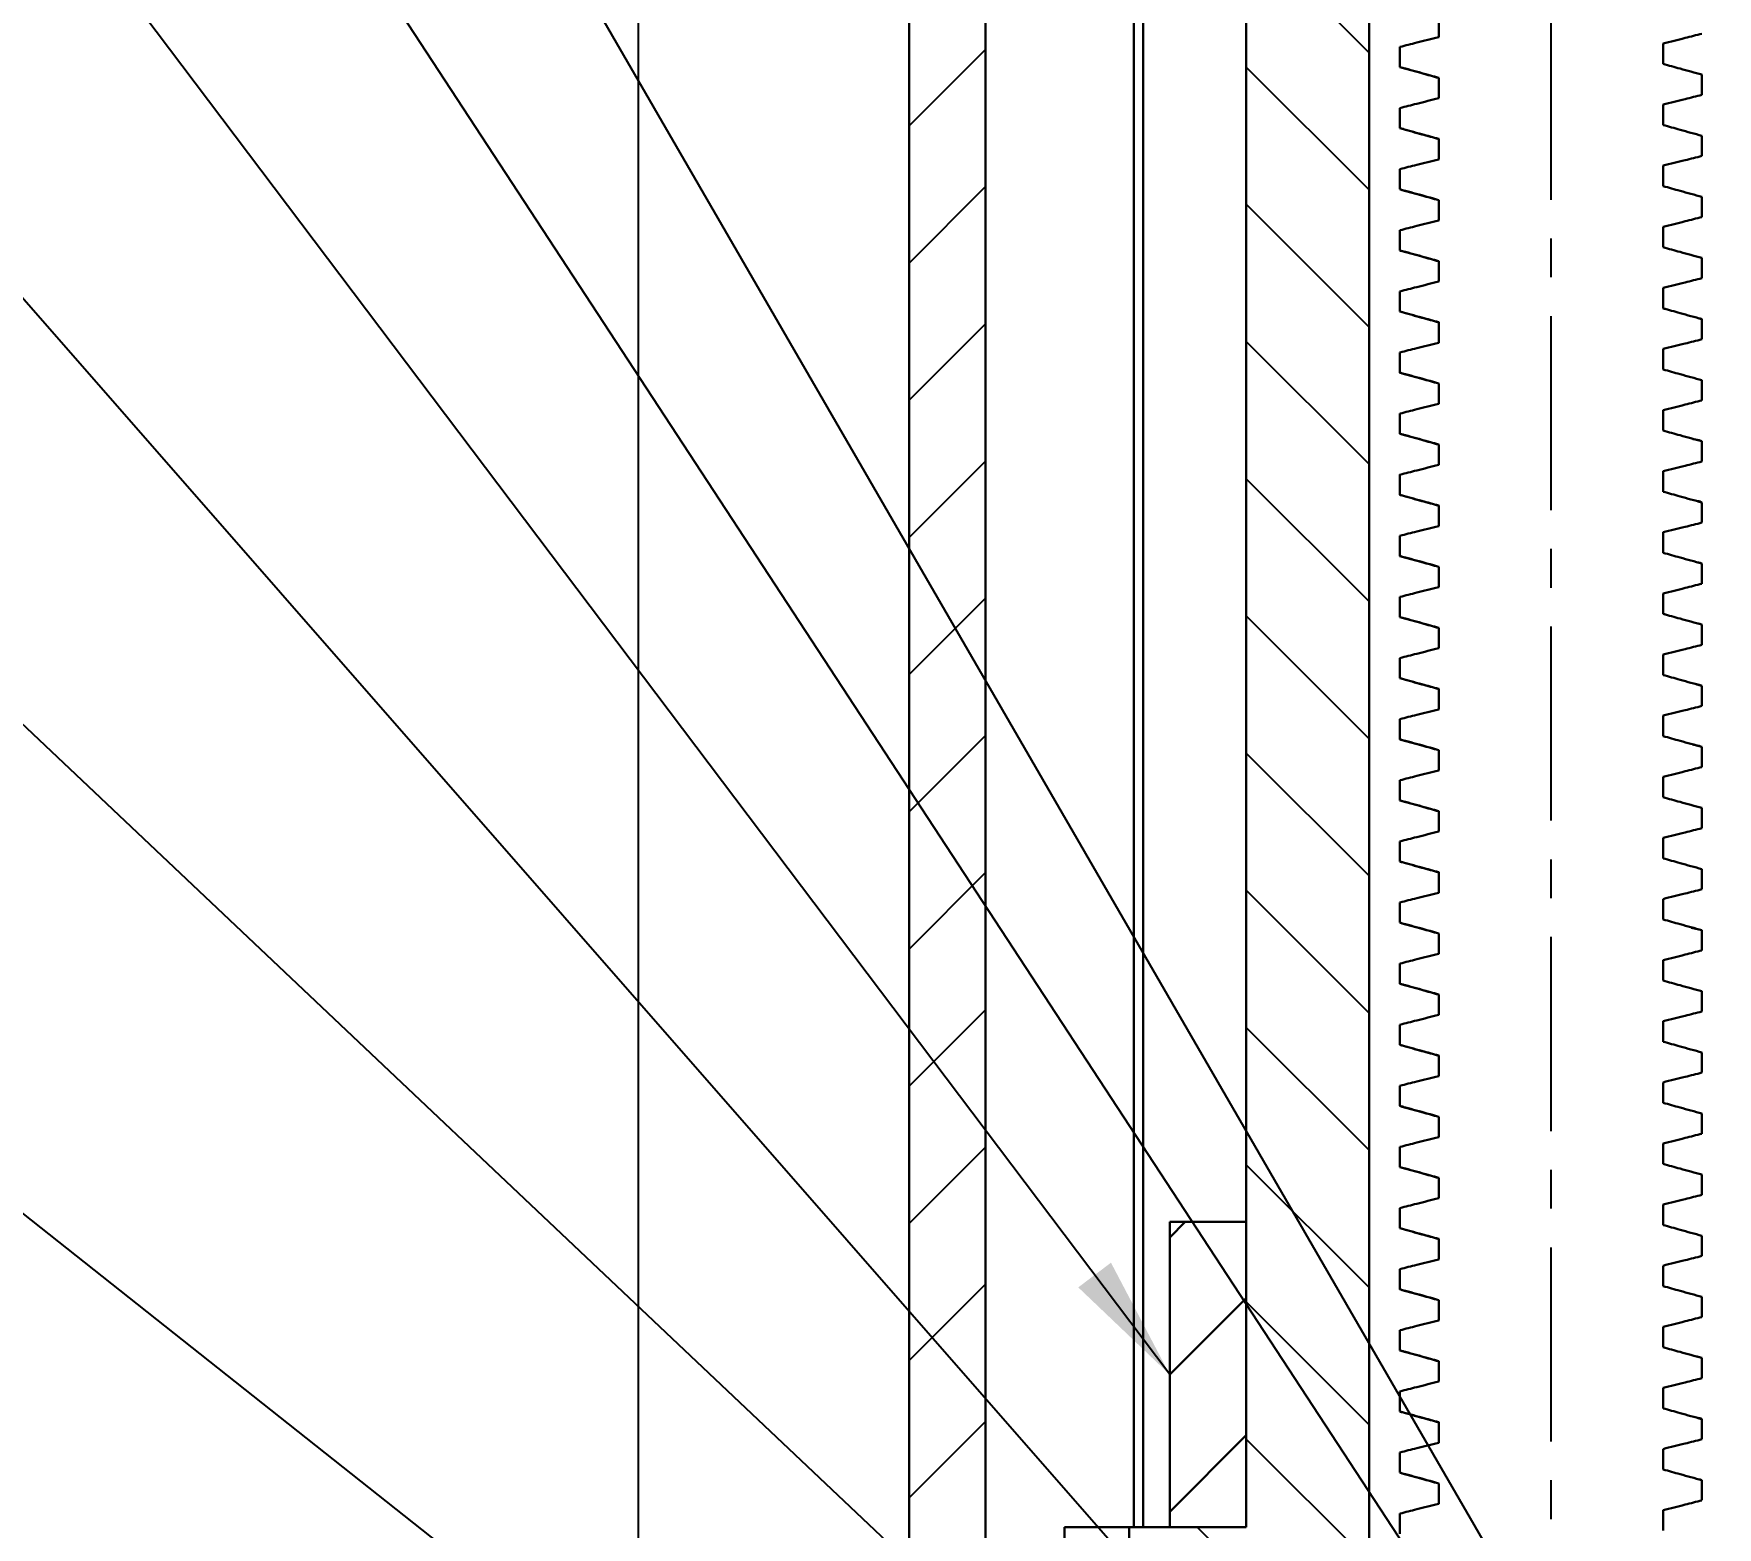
# Model space of a CAD drawing. Header units: millimetres. Extents: x 0 to 2406, y -938 to 757.
# Drawn here: x 2070.6 to 2125.7, y -689 to -640.1 of the extents above; entities that cross this region are included whole.
import ezdxf

# ---------------------------------------------------------------- set-up
doc = ezdxf.new("R2010")
doc.units = ezdxf.units.MM
doc.header["$PDSIZE"] = -1
doc.linetypes.add('CENTER', pattern=[10.16, 6.35, -1.27, 1.27, -1.27])
doc.layers.add('10', color=7, linetype='Continuous')
doc.styles.add('SLDTEXTSTYLE2', font='TXT', dxfattribs={"width": 0.7})
doc.dimstyles.new('SLDDIMSTYLE1', dxfattribs={"dimtxt": 3.5, "dimasz": 4.08, "dimexe": 0, "dimexo": 0.0625, "dimgap": 0.875, "dimtad": 2, "dimrnd": 1e-09, "dimzin": 4, "dimdsep": 46, "dimtxsty": 'SLDTEXTSTYLE2', "dimsah": 1, "dimcen": 0.09, "dimadec": 0, "dimazin": 1, "dimtfac": 1, "dimtofl": 0, "dimtmove": 0, "dimatfit": 3, "dimfxl": 1, "dimfrac": 2, "dimtolj": 1, "dimtzin": 12, "dimarcsym": 0})
doc.dimstyles.new('SLDDIMSTYLE4', dxfattribs={"dimtxt": 0.18, "dimasz": 4.08, "dimexe": 0, "dimexo": 0.0625, "dimgap": 0, "dimtad": 0, "dimtih": 1, "dimtoh": 1, "dimdec": 0, "dimrnd": 1e-09, "dimzin": 0, "dimdsep": 46, "dimtxsty": 'Standard', "dimsah": 1, "dimcen": 0.09, "dimadec": 0, "dimazin": 0, "dimtfac": 4.08, "dimtdec": 0, "dimtofl": 0, "dimtmove": 0, "dimatfit": 3, "dimfxl": 1, "dimfrac": 2, "dimtolj": 1, "dimtzin": 0, "dimarcsym": 0})
pattern_1 = [(45, (1688.1174, -964.403), (-2.245064, 2.245064), [])]

# ---------------------------------------------------------------- blocks, each defined once
blk = doc.blocks.new('*D78')
at = {"layer": '10', "color": 0, "lineweight": -2, "transparency": 16777216}
for p, q in [((2123.066, -512.064), (2090.361, -512.064)), ((2090.361, -711.884), (2090.361, -516.144)), ((2125.105, -715.964), (2090.361, -715.964))]:
    blk.add_line(p, q, dxfattribs=at)
at = {"layer": '10', "color": 0, "transparency": 16777216}
for points in [[(2089.681, -516.144), (2091.041, -516.144), (2090.361, -512.064)], [(2089.681, -711.884), (2091.041, -711.884), (2090.361, -715.964)]]:
    blk.add_solid(points, dxfattribs=at)
at = {"layer": 'Defpoints', "color": 0, "transparency": 16777216}
for p in [(2090.361, -512.064), (2123.128, -512.064), (2125.168, -715.964)]:
    blk.add_point(p, dxfattribs=at)
at = {"layer": '10', "color": 0, "lineweight": 25, "transparency": 16777216, "insert": (2083.486, -599.575), "char_height": 3.5, "attachment_point": 2, "rotation": 90, "style": 'SLDTEXTSTYLE2'}
blk.add_mtext('\\A1;{\\Fgbenor|c134;\\H1.71429x;204}', dxfattribs=at)

msp = doc.modelspace()

# ---------------------------------------------------------------- hatches: boundary and pattern name
at = {"layer": '10', "linetype": 'Continuous', "lineweight": 25}
h = msp.add_hatch(dxfattribs=at)
h.set_pattern_fill('ANSI31', color=256, angle=90, style=0)
h.set_pattern_definition([(135, (1688.1174, -964.403), (-2.245064, -2.245064), [])])
edge = h.paths.add_edge_path(flags=0)
edge.add_line((2106.4256849, -706.9644928), (2112.2617888, -706.9644928))
edge.add_line((2112.2617888, -706.9644928), (2112.2617888, -691.4644928))
edge.add_line((2112.2617888, -691.4644928), (2114.2739086, -691.4644928))
edge.add_line((2114.2739086, -691.4644928), (2114.2739086, -492.1147079))
edge.add_spline(control_points=[(2114.2739086, -492.1147079), (2114.1899202, -492.0646482), (2114.1059393, -492.014576), (2114.0219649, -491.9644928)], knot_values=[0.013742572, 0.013742572, 0.013742572, 0.013742572, 0.0140322545, 0.0140322545, 0.0140322545, 0.0140322545], weights=[1, 1, 1, 1], degree=3, periodic=0)
edge.add_line((2114.0219649, -491.9644928), (2114.0219649, -458.4644928))
edge.add_spline(control_points=[(2114.0219649, -458.4644928), (2113.5186015, -457.9648567), (2113.0156696, -457.4647857), (2112.5129589, -456.9644928)], knot_values=[0.0187995827, 0.0187995827, 0.0187995827, 0.0187995827, 0.0209215817, 0.0209215817, 0.0209215817, 0.0209215817], weights=[1, 1, 1, 1], degree=3, periodic=0)
edge.add_line((2112.5129589, -456.9644928), (2111.0570622, -456.9644928))
edge.add_spline(control_points=[(2111.0570622, -456.9644928), (2110.7895198, -457.2311228), (2110.5220168, -457.4977924), (2110.2545445, -457.7644928)], knot_values=[0.0262010486, 0.0262010486, 0.0262010486, 0.0262010486, 0.0273347172, 0.0273347172, 0.0273347172, 0.0273347172], weights=[1, 1, 1, 1], degree=3, periodic=0)
edge.add_line((2110.2545445, -457.7644928), (2110.2545445, -688.9644928))
edge.add_line((2110.2545445, -688.9644928), (2106.4256849, -688.9644928))
edge.add_line((2106.4256849, -688.9644928), (2106.4256849, -706.9644928))
h = msp.add_hatch(dxfattribs=at)
h.set_pattern_fill('ANSI31', color=256, style=0)
h.set_pattern_definition(pattern_1)
h.paths.add_polyline_path([(2099.2256849, -715.9644928), (2101.7256849, -715.9644928), (2101.7256849, -495.9644928), (2100.0256849, -495.9644928), (2100.0256849, -497.9644928), (2099.2256849, -497.9644928)], flags=0)
at = {"layer": '10', "linetype": 'Continuous', "lineweight": 30}
h = msp.add_hatch(dxfattribs=at)
h.set_pattern_fill('ANSI31', color=256, style=0)
h.set_pattern_definition(pattern_1)
h.paths.add_polyline_path([(2110.2545445, -688.9644928), (2110.2545445, -678.9644928), (2107.7497239, -678.9644928), (2107.7497239, -688.9644928)], flags=0)

# ---------------------------------------------------------------- linework, layer by layer
at = {"color": 7, "linetype": 'Continuous', "lineweight": 30}
for p, q in [((2110.2545445, -688.9644928), (2110.2545445, -457.7644928)), ((2114.2739086, -691.4644928), (2114.2739086, -492.1147079)), ((2101.7256849, -715.9644928), (2101.7256849, -495.9644928)), ((2099.2256849, -715.9644928), (2099.2256849, -497.9644928)), ((2106.5756849, -688.9644928), (2106.5756849, -507.9644928)), ((2106.8756849, -688.9644928), (2106.8756849, -507.9644928)), ((2116.5533367, -639.5254174), (2116.5533367, -640.1954174)), ((2115.2836568, -641.1759533), (2115.2836568, -640.5146892)), ((2123.8980331, -641.0712249), (2123.8980331, -640.4012249)), ((2115.3777009, -641.2007359), (2115.2836511, -641.1759509)), ((2116.5533367, -641.5254174), (2116.5533367, -642.1954174)), ((2125.1677129, -641.4226843), (2125.1677129, -642.0830605)), ((2123.8980331, -643.0712249), (2123.8980331, -642.4012249)), ((2115.2836568, -643.1747801), (2115.2836568, -642.5146718)), ((2115.3937153, -643.1997708), (2115.2836565, -643.17478)), ((2116.5533367, -643.5254174), (2116.5533367, -644.1954174)), ((2125.1677129, -643.4228025), (2125.1677129, -644.0795662)), ((2115.2836568, -645.1743862), (2115.2836568, -644.5146516)), ((2123.8980331, -645.0712249), (2123.8980331, -644.4012249)), ((2115.3626744, -645.1987334), (2115.2836585, -645.1743869)), ((2116.5533367, -645.5254174), (2116.5533367, -646.1954174)), ((2125.1677129, -645.422797), (2125.1677129, -646.0831179)), ((2115.2836568, -647.1743955), (2115.2836568, -646.5163224)), ((2123.8980331, -647.0712249), (2123.8980331, -646.4012249)), ((2125.1677129, -647.4228785), (2125.1677129, -648.0830059)), ((2116.5533367, -647.5254174), (2116.5533367, -648.1954174)), ((2115.2836568, -649.1747025), (2115.2836568, -648.5142992)), ((2123.8980331, -649.0712249), (2123.8980331, -648.4012249)), ((2123.9837682, -649.0950808), (2123.8980331, -649.0704455)), ((2115.3711562, -649.1987941), (2115.2836572, -649.1747027)), ((2116.5533367, -649.5254174), (2116.5533367, -650.1954174)), ((2125.1677129, -649.4195936), (2125.1677129, -650.0827428)), ((2115.2836568, -651.1782038), (2115.2836568, -650.5163125)), ((2123.8980331, -651.0712249), (2123.8980331, -650.4012249)), ((2115.3808316, -651.2030663), (2115.28364, -651.1781968)), ((2116.5533367, -651.5254174), (2116.5533367, -652.1954174)), ((2125.1677296, -651.4191334), (2125.0812208, -651.3988354)), ((2125.1677129, -651.4191264), (2125.1677129, -652.0828065)), ((2123.8980331, -653.0712249), (2123.8980331, -652.4012249)), ((2115.2836568, -653.1747693), (2115.2836568, -652.5154935)), ((2115.3872986, -653.1998007), (2115.2836566, -653.1747692)), ((2116.5533367, -653.5254174), (2116.5533367, -654.1954174)), ((2125.1677129, -653.4225558), (2125.1677129, -654.0829289)), ((2115.2836568, -655.1753973), (2115.2836568, -654.5137786)), ((2123.8980331, -655.0712249), (2123.8980331, -654.4012249)), ((2116.5533367, -655.5254174), (2116.5533367, -656.1954174)), ((2125.1677129, -655.4205), (2125.1677129, -656.0827403)), ((2115.2836568, -657.1776221), (2115.2836568, -656.5147146)), ((2123.8980331, -657.0712249), (2123.8980331, -656.4012249)), ((2115.3576304, -657.202187), (2115.2836428, -657.1776163)), ((2116.5533367, -657.5254174), (2116.5533367, -658.1954174)), ((2125.1677129, -657.4222255), (2125.1677129, -658.0827109)), ((2123.8980331, -659.0712249), (2123.8980331, -658.4012249)), ((2115.2836568, -659.1747345), (2115.2836568, -658.5162392)), ((2115.3751441, -659.1989782), (2115.2836569, -659.1747346)), ((2116.5533367, -659.5254174), (2116.5533367, -660.1954174)), ((2123.9837681, -659.0950808), (2123.8980331, -659.0704455)), ((2125.1677129, -659.4222014), (2125.1677129, -660.082657)), ((2115.2836568, -661.1749893), (2115.2836568, -660.5176677)), ((2123.8980331, -661.0712249), (2123.8980331, -660.4012249)), ((2115.3320936, -661.1880409), (2115.2836557, -661.1749889)), ((2116.5533367, -661.5254174), (2116.5533367, -662.1954174)), ((2125.1677129, -661.4226059), (2125.1677129, -662.082922)), ((2115.2836568, -663.17671), (2115.2836568, -662.5156323)), ((2123.8980331, -663.0712249), (2123.8980331, -662.4012249)), ((2125.1677129, -663.4225442), (2125.1677129, -664.0829119)), ((2116.5533367, -663.5254174), (2116.5533367, -664.1954174)), ((2115.2836568, -665.174138), (2115.2836568, -664.5147652)), ((2123.8980331, -665.0712249), (2123.8980331, -664.4012249)), ((2116.5533367, -665.5254174), (2116.5533367, -666.1954174)), ((2125.1677129, -665.4228069), (2125.1677129, -666.0815422)), ((2115.2836568, -667.1743068), (2115.2836568, -666.5167456)), ((2123.8980331, -667.0712249), (2123.8980331, -666.4012249)), ((2116.5533367, -667.5254174), (2116.5533367, -668.1954174)), ((2125.1677129, -667.4226306), (2125.1677129, -668.0799999)), ((2123.8980331, -669.0712249), (2123.8980331, -668.4012249)), ((2115.2836568, -669.1747809), (2115.2836568, -668.5144356)), ((2115.3616679, -669.1990572), (2115.2836565, -669.1747807)), ((2125.167713, -669.4226102), (2124.8310168, -669.3500274)), ((2125.1677129, -669.4226101), (2125.1677129, -670.0827007)), ((2116.5533367, -669.5254174), (2116.5533367, -670.1954174)), ((2115.2836568, -671.1754215), (2115.2836568, -670.51457)), ((2123.8980331, -671.0712249), (2123.8980331, -670.4012249)), ((2115.3854761, -671.2001524), (2115.2836537, -671.1754203)), ((2116.5533367, -671.5254174), (2116.5533367, -672.1954174)), ((2125.1677129, -671.422831), (2125.1677129, -672.0829509)), ((2115.2836568, -673.1745895), (2115.2836568, -672.5150159)), ((2123.8980331, -673.0712249), (2123.8980331, -672.4012249)), ((2116.5533367, -673.5254174), (2116.5533367, -674.1954174)), ((2125.1677129, -673.4225508), (2125.1677129, -674.0832204)), ((2123.8980331, -675.0712249), (2123.8980331, -674.4012249)), ((2115.2836568, -675.1748757), (2115.2836568, -674.5146568)), ((2116.5533367, -675.5254174), (2116.5533367, -676.1954174)), ((2125.1677129, -675.422622), (2125.1677129, -676.0827069)), ((2115.2836568, -677.1746129), (2115.2836568, -676.5149086)), ((2123.8980331, -677.0712249), (2123.8980331, -676.4012249)), ((2115.3650221, -677.1987277), (2115.2836581, -677.1746134)), ((2116.5533367, -677.5254174), (2116.5533367, -678.1954174)), ((2125.1677129, -677.4228926), (2125.1677129, -678.08287)), ((2115.2836568, -679.1748757), (2115.2836568, -678.5146567)), ((2123.8980331, -679.0712249), (2123.8980331, -678.4012249)), ((2107.7497239, -678.9644928), (2107.7497239, -688.9644928)), ((2107.7497239, -678.9644928), (2110.2545445, -678.9644928)), ((2110.2545445, -678.9644928), (2110.2545445, -688.9644928)), ((2115.3673134, -679.1991994), (2115.2836556, -679.1748752)), ((2125.1677129, -679.4227543), (2125.1677129, -680.0827186)), ((2116.5533367, -679.5254174), (2116.5533367, -680.1954174)), ((2115.2836568, -681.1761132), (2115.2836568, -680.5153987)), ((2123.8980331, -681.0712249), (2123.8980331, -680.4012249)), ((2116.5533367, -681.5254174), (2116.5533367, -682.1954174)), ((2125.1677129, -681.4227542), (2125.1677129, -682.082718)), ((2115.2836568, -683.1742906), (2115.2836568, -682.5142568)), ((2123.8980331, -683.0712249), (2123.8980331, -682.4012249)), ((2115.3940923, -683.1996909), (2115.283659, -683.1742915)), ((2116.5533367, -683.5254174), (2116.5533367, -684.1954174)), ((2125.1677129, -683.4218996), (2125.1677129, -684.0819742)), ((2115.2836568, -685.1780804), (2115.2836568, -684.5145345)), ((2123.8980331, -685.0712249), (2123.8980331, -684.4012249)), ((2125.1677129, -685.4226118), (2125.1677129, -686.0804811)), ((2116.5533367, -685.5254174), (2116.5533367, -686.1954174)), ((2115.2836568, -687.174169), (2115.2836568, -686.5120088)), ((2123.8980331, -687.0712249), (2123.8980331, -686.4012249)), ((2115.3632081, -687.1986614), (2115.2836596, -687.1741702)), ((2116.5533367, -687.5254174), (2116.5533367, -688.1954174)), ((2125.1677129, -687.4226132), (2125.1677129, -688.0807676)), ((2115.2836568, -689.1770925), (2115.2836568, -688.5139002)), ((2123.8980331, -689.0712249), (2123.8980331, -688.4012249)), ((2104.3058859, -706.9644928), (2104.3058859, -688.9644928)), ((2106.4256849, -688.9644928), (2104.3058859, -688.9644928)), ((2106.4256849, -688.9644928), (2106.4256849, -706.9644928)), ((2106.4256849, -688.9644928), (2110.2545445, -688.9644928)), ((2107.7497239, -688.9644928), (2110.2545445, -688.9644928))]:
    msp.add_line(p, q, dxfattribs=at)
for points, knots in [([(2116.5533367, -640.1954174), (2116.4334608, -640.2250228), (2116.193709, -640.2842335), (2115.7704611, -640.3905593), (2115.4672324, -640.4678346), (2115.2836568, -640.5146172)], [0, 0, 0, 0, 0.2829471771, 0.5658941508, 1, 1, 1, 1]), ([(2123.8980331, -640.4012249), (2124.0179279, -640.371696), (2124.2577174, -640.3126384), (2124.6809663, -640.2065571), (2124.9841731, -640.1294331), (2125.1677129, -640.0827477)], [0, 0, 0, 0, 0.2829851945, 0.5659701779, 1, 1, 1, 1]), ([(2115.2836568, -641.1747443), (2115.4027351, -641.2074094), (2115.6408916, -641.2727397), (2116.0641927, -641.3893629), (2116.3682453, -641.4739346), (2116.5533367, -641.5254174)], [0, 0, 0, 0, 0.2812230588, 0.5624461346, 1, 1, 1, 1]), ([(2115.3572947, -641.1985924), (2115.5737879, -641.2582208), (2115.9728615, -641.3681369), (2116.3711263, -641.4796302), (2116.5533367, -641.5306395)], [0, 0, 0, 0, 0.5424894523, 1, 1, 1, 1]), ([(2125.1677129, -641.4226207), (2125.0486491, -641.3899031), (2124.8105213, -641.324468), (2124.3872168, -641.2076154), (2124.0831545, -641.1228391), (2123.8980331, -641.0712249)], [0, 0, 0, 0, 0.2811819363, 0.5623638912, 1, 1, 1, 1]), ([(2116.5533367, -642.1954174), (2116.4334608, -642.2250228), (2116.193709, -642.2842335), (2115.7704611, -642.3905593), (2115.4672324, -642.4678346), (2115.2836568, -642.5146172)], [0, 0, 0, 0, 0.2829471771, 0.5658941508, 1, 1, 1, 1]), ([(2123.8980331, -642.4012249), (2124.0179279, -642.371696), (2124.2577174, -642.3126384), (2124.6809663, -642.2065571), (2124.9841731, -642.1294331), (2125.1677129, -642.0827477)], [0, 0, 0, 0, 0.2829851945, 0.5659701779, 1, 1, 1, 1]), ([(2115.2836568, -643.1747443), (2115.4027351, -643.2074094), (2115.6408916, -643.2727397), (2116.0641927, -643.3893629), (2116.3682453, -643.4739346), (2116.5533367, -643.5254174)], [0, 0, 0, 0, 0.2812230588, 0.5624461346, 1, 1, 1, 1]), ([(2115.3572946, -643.1985924), (2115.5737878, -643.2582207), (2115.9728614, -643.3681369), (2116.3711263, -643.4796302), (2116.5533367, -643.5306395)], [0, 0, 0, 0, 0.5424893841, 1, 1, 1, 1]), ([(2125.1677129, -643.4226207), (2125.0486491, -643.3899031), (2124.8105213, -643.324468), (2124.3872168, -643.2076154), (2124.0831545, -643.1228391), (2123.8980331, -643.0712249)], [0, 0, 0, 0, 0.2811819363, 0.5623638912, 1, 1, 1, 1]), ([(2123.8980331, -644.4012249), (2124.0179279, -644.371696), (2124.2577174, -644.3126384), (2124.6809663, -644.2065571), (2124.9841731, -644.1294331), (2125.1677129, -644.0827477)], [0, 0, 0, 0, 0.2829851945, 0.5659701779, 1, 1, 1, 1]), ([(2116.5533367, -644.1954174), (2116.4334608, -644.2250228), (2116.193709, -644.2842335), (2115.7704611, -644.3905593), (2115.4672324, -644.4678346), (2115.2836568, -644.5146172)], [0, 0, 0, 0, 0.2829471771, 0.5658941508, 1, 1, 1, 1]), ([(2115.2836568, -645.1747443), (2115.4027351, -645.2074094), (2115.6408916, -645.2727397), (2116.0641927, -645.3893629), (2116.3682453, -645.4739346), (2116.5533367, -645.5254174)], [0, 0, 0, 0, 0.2812230588, 0.5624461346, 1, 1, 1, 1]), ([(2115.3572947, -645.1985924), (2115.5737879, -645.2582208), (2115.9728615, -645.3681369), (2116.3711263, -645.4796302), (2116.5533367, -645.5306395)], [0, 0, 0, 0, 0.5424894651, 1, 1, 1, 1]), ([(2125.1677129, -645.4226207), (2125.0486491, -645.3899031), (2124.8105213, -645.324468), (2124.3872168, -645.2076154), (2124.0831545, -645.1228391), (2123.8980331, -645.0712249)], [0, 0, 0, 0, 0.2811819363, 0.5623638912, 1, 1, 1, 1]), ([(2116.5533367, -646.1954174), (2116.4334608, -646.2250228), (2116.193709, -646.2842335), (2115.7704611, -646.3905593), (2115.4672324, -646.4678346), (2115.2836568, -646.5146172)], [0, 0, 0, 0, 0.2829471771, 0.5658941508, 1, 1, 1, 1]), ([(2123.8980331, -646.4012249), (2124.0179279, -646.371696), (2124.2577174, -646.3126384), (2124.6809663, -646.2065571), (2124.9841731, -646.1294331), (2125.1677129, -646.0827477)], [0, 0, 0, 0, 0.2829851945, 0.5659701779, 1, 1, 1, 1]), ([(2115.2836568, -647.1747443), (2115.4027351, -647.2074094), (2115.6408916, -647.2727397), (2116.0641927, -647.3893629), (2116.3682453, -647.4739346), (2116.5533367, -647.5254174)], [0, 0, 0, 0, 0.2812230588, 0.5624461346, 1, 1, 1, 1]), ([(2115.3596759, -647.1986994), (2115.3517342, -647.1966872), (2115.3194101, -647.188497), (2115.2990308, -647.1804592), (2115.2836585, -647.1743962)], [0, 0, 0, 0, 0.2456889266, 1, 1, 1, 1]), ([(2115.3572947, -647.1985924), (2115.5737879, -647.2582208), (2115.9728615, -647.3681369), (2116.3711263, -647.4796302), (2116.5533367, -647.5306395)], [0, 0, 0, 0, 0.542489441, 1, 1, 1, 1]), ([(2125.1677129, -647.4226207), (2125.0486491, -647.3899031), (2124.8105213, -647.324468), (2124.3872168, -647.2076154), (2124.0831545, -647.1228391), (2123.8980331, -647.0712249)], [0, 0, 0, 0, 0.2811819363, 0.5623638912, 1, 1, 1, 1]), ([(2116.5533367, -648.1954174), (2116.4334608, -648.2250228), (2116.193709, -648.2842335), (2115.7704611, -648.3905593), (2115.4672324, -648.4678346), (2115.2836568, -648.5146172)], [0, 0, 0, 0, 0.2829471771, 0.5658941508, 1, 1, 1, 1]), ([(2123.8980331, -648.4012249), (2124.0179279, -648.371696), (2124.2577174, -648.3126384), (2124.6809663, -648.2065571), (2124.9841731, -648.1294331), (2125.1677129, -648.0827477)], [0, 0, 0, 0, 0.2829851945, 0.5659701779, 1, 1, 1, 1]), ([(2125.1677129, -649.4226207), (2125.0486491, -649.3899031), (2124.8105213, -649.324468), (2124.3872168, -649.2076154), (2124.0831545, -649.1228391), (2123.8980331, -649.0712249)], [0, 0, 0, 0, 0.2811819363, 0.5623638912, 1, 1, 1, 1]), ([(2115.2836568, -649.1747443), (2115.4027351, -649.2074094), (2115.6408916, -649.2727397), (2116.0641927, -649.3893629), (2116.3682453, -649.4739346), (2116.5533367, -649.5254174)], [0, 0, 0, 0, 0.2812230588, 0.5624461346, 1, 1, 1, 1]), ([(2115.3572946, -649.1985924), (2115.5737878, -649.2582207), (2115.9728614, -649.3681369), (2116.3711263, -649.4796302), (2116.5533367, -649.5306395)], [0, 0, 0, 0, 0.5424893841, 1, 1, 1, 1]), ([(2125.1677257, -649.4195987), (2125.1611772, -649.4165801), (2125.1466768, -649.4098959), (2125.105104, -649.4029454), (2125.0823059, -649.3991338)], [0, 0, 0, 0, 0.45160931425, 1, 1, 1, 1]), ([(2116.5533367, -650.1954174), (2116.4334608, -650.2250228), (2116.193709, -650.2842335), (2115.7704611, -650.3905593), (2115.4672324, -650.4678346), (2115.2836568, -650.5146172)], [0, 0, 0, 0, 0.2829471771, 0.5658941508, 1, 1, 1, 1]), ([(2123.8980331, -650.4012249), (2124.0179279, -650.371696), (2124.2577174, -650.3126384), (2124.6809663, -650.2065571), (2124.9841731, -650.1294331), (2125.1677129, -650.0827477)], [0, 0, 0, 0, 0.2829851945, 0.5659701779, 1, 1, 1, 1]), ([(2115.2836568, -651.1747443), (2115.4027351, -651.2074094), (2115.6408916, -651.2727397), (2116.0641927, -651.3893629), (2116.3682453, -651.4739346), (2116.5533367, -651.5254174)], [0, 0, 0, 0, 0.2812230588, 0.5624461346, 1, 1, 1, 1]), ([(2115.3572946, -651.1985924), (2115.5737878, -651.2582207), (2115.9728614, -651.3681369), (2116.3711263, -651.4796302), (2116.5533367, -651.5306395)], [0, 0, 0, 0, 0.54248938414, 1, 1, 1, 1]), ([(2125.1677129, -651.4226207), (2125.0486491, -651.3899031), (2124.8105213, -651.324468), (2124.3872168, -651.2076154), (2124.0831545, -651.1228391), (2123.8980331, -651.0712249)], [0, 0, 0, 0, 0.2811819363, 0.5623638912, 1, 1, 1, 1]), ([(2116.5533367, -652.1954174), (2116.4334608, -652.2250228), (2116.193709, -652.2842335), (2115.7704611, -652.3905593), (2115.4672324, -652.4678346), (2115.2836568, -652.5146172)], [0, 0, 0, 0, 0.2829471771, 0.5658941508, 1, 1, 1, 1]), ([(2123.8980331, -652.4012249), (2124.0179279, -652.371696), (2124.2577174, -652.3126384), (2124.6809663, -652.2065571), (2124.9841731, -652.1294331), (2125.1677129, -652.0827477)], [0, 0, 0, 0, 0.2829851945, 0.5659701779, 1, 1, 1, 1]), ([(2115.2836568, -653.1747443), (2115.4027351, -653.2074094), (2115.6408916, -653.2727397), (2116.0641927, -653.3893629), (2116.3682453, -653.4739346), (2116.5533367, -653.5254174)], [0, 0, 0, 0, 0.2812230588, 0.5624461346, 1, 1, 1, 1]), ([(2115.3572946, -653.1985924), (2115.5737879, -653.2582207), (2115.9728615, -653.3681369), (2116.3711263, -653.4796302), (2116.5533367, -653.5306395)], [0, 0, 0, 0, 0.5424894237, 1, 1, 1, 1]), ([(2125.1677129, -653.4226207), (2125.0486491, -653.3899031), (2124.8105213, -653.324468), (2124.3872168, -653.2076154), (2124.0831545, -653.1228391), (2123.8980331, -653.0712249)], [0, 0, 0, 0, 0.2811819363, 0.5623638912, 1, 1, 1, 1]), ([(2125.1677135, -653.422556), (2125.1213695, -653.3997905), (2125.0722164, -653.375645), (2124.8785433, -653.3512953), (2124.8674752, -653.3499038)], [0, 0, 0, 0, 0.9428516195, 1, 1, 1, 1]), ([(2123.8980331, -654.4012249), (2124.0179279, -654.371696), (2124.2577174, -654.3126384), (2124.6809663, -654.2065571), (2124.9841731, -654.1294331), (2125.1677129, -654.0827477)], [0, 0, 0, 0, 0.2829851945, 0.5659701779, 1, 1, 1, 1]), ([(2116.5533367, -654.1954174), (2116.4334608, -654.2250228), (2116.193709, -654.2842335), (2115.7704611, -654.3905593), (2115.4672324, -654.4678346), (2115.2836568, -654.5146172)], [0, 0, 0, 0, 0.2829471771, 0.5658941508, 1, 1, 1, 1]), ([(2115.3261447, -655.1864078), (2115.3146669, -655.1843239), (2115.2941089, -655.1805913), (2115.2868568, -655.1769877), (2115.2836537, -655.175396)], [0, 0, 0, 0, 0.5583135752, 1, 1, 1, 1]), ([(2115.2836568, -655.1747443), (2115.4027351, -655.2074094), (2115.6408916, -655.2727397), (2116.0641927, -655.3893629), (2116.3682453, -655.4739346), (2116.5533367, -655.5254174)], [0, 0, 0, 0, 0.2812230588, 0.5624461346, 1, 1, 1, 1]), ([(2125.1677129, -655.4226207), (2125.0486491, -655.3899031), (2124.8105213, -655.324468), (2124.3872168, -655.2076154), (2124.0831545, -655.1228391), (2123.8980331, -655.0712249)], [0, 0, 0, 0, 0.2811819363, 0.5623638912, 1, 1, 1, 1]), ([(2115.3572946, -655.1985924), (2115.5737878, -655.2582207), (2115.9728614, -655.3681369), (2116.3711263, -655.4796302), (2116.5533367, -655.5306395)], [0, 0, 0, 0, 0.5424893841, 1, 1, 1, 1]), ([(2125.1677227, -655.420504), (2125.1363054, -655.4049522), (2125.1026584, -655.3882967), (2124.983919, -655.3710561), (2124.9760503, -655.3699135)], [0, 0, 0, 0, 0.9337312464, 1, 1, 1, 1]), ([(2116.5533367, -656.1954174), (2116.4334608, -656.2250228), (2116.193709, -656.2842335), (2115.7704611, -656.3905593), (2115.4672324, -656.4678346), (2115.2836568, -656.5146172)], [0, 0, 0, 0, 0.2829471771, 0.5658941508, 1, 1, 1, 1]), ([(2123.8980331, -656.4012249), (2124.0179279, -656.371696), (2124.2577174, -656.3126384), (2124.6809663, -656.2065571), (2124.9841731, -656.1294331), (2125.1677129, -656.0827477)], [0, 0, 0, 0, 0.2829851945, 0.5659701779, 1, 1, 1, 1]), ([(2115.2836568, -657.1747443), (2115.4027351, -657.2074094), (2115.6408916, -657.2727397), (2116.0641927, -657.3893629), (2116.3682453, -657.4739346), (2116.5533367, -657.5254174)], [0, 0, 0, 0, 0.2812230588, 0.5624461346, 1, 1, 1, 1]), ([(2115.3572946, -657.1985924), (2115.5737878, -657.2582207), (2115.9728614, -657.3681369), (2116.3711263, -657.4796302), (2116.5533367, -657.5306395)], [0, 0, 0, 0, 0.5424893841, 1, 1, 1, 1]), ([(2125.1677129, -657.4226207), (2125.0486491, -657.3899031), (2124.8105213, -657.324468), (2124.3872168, -657.2076154), (2124.0831545, -657.1228391), (2123.8980331, -657.0712249)], [0, 0, 0, 0, 0.2811819363, 0.5623638912, 1, 1, 1, 1]), ([(2125.1677148, -657.4222263), (2125.1581844, -657.418272), (2125.1289647, -657.4061482), (2125.0709701, -657.3936748), (2125.0318912, -657.3852698)], [0, 0, 0, 0, 0.3261629388, 1, 1, 1, 1]), ([(2116.5533367, -658.1954174), (2116.4334608, -658.2250228), (2116.193709, -658.2842335), (2115.7704611, -658.3905593), (2115.4672324, -658.4678346), (2115.2836568, -658.5146172)], [0, 0, 0, 0, 0.2829471771, 0.5658941508, 1, 1, 1, 1]), ([(2123.8980331, -658.4012249), (2124.0179279, -658.371696), (2124.2577174, -658.3126384), (2124.6809663, -658.2065571), (2124.9841731, -658.1294331), (2125.1677129, -658.0827477)], [0, 0, 0, 0, 0.2829851945, 0.5659701779, 1, 1, 1, 1]), ([(2115.2836568, -659.1747443), (2115.4027351, -659.2074094), (2115.6408916, -659.2727397), (2116.0641927, -659.3893629), (2116.3682453, -659.4739346), (2116.5533367, -659.5254174)], [0, 0, 0, 0, 0.2812230588, 0.5624461346, 1, 1, 1, 1]), ([(2115.3572946, -659.1985924), (2115.5737878, -659.2582207), (2115.9728614, -659.3681369), (2116.3711263, -659.4796302), (2116.5533367, -659.5306395)], [0, 0, 0, 0, 0.54248938422, 1, 1, 1, 1]), ([(2125.1677129, -659.4226207), (2125.0486491, -659.3899031), (2124.8105213, -659.324468), (2124.3872168, -659.2076154), (2124.0831545, -659.1228391), (2123.8980331, -659.0712249)], [0, 0, 0, 0, 0.2811819363, 0.5623638912, 1, 1, 1, 1]), ([(2125.1677151, -659.4222023), (2125.1545919, -659.4166308), (2125.1234312, -659.4034015), (2125.0587265, -659.3900677), (2125.0212717, -659.3823494)], [0, 0, 0, 0, 0.4211424743, 1, 1, 1, 1]), ([(2123.8980331, -660.4012249), (2124.0179279, -660.371696), (2124.2577174, -660.3126384), (2124.6809663, -660.2065571), (2124.9841731, -660.1294331), (2125.1677129, -660.0827477)], [0, 0, 0, 0, 0.2829851945, 0.5659701779, 1, 1, 1, 1]), ([(2116.5533367, -660.1954174), (2116.4334608, -660.2250228), (2116.193709, -660.2842335), (2115.7704611, -660.3905593), (2115.4672324, -660.4678346), (2115.2836568, -660.5146172)], [0, 0, 0, 0, 0.2829471771, 0.5658941508, 1, 1, 1, 1]), ([(2115.2836568, -661.1747443), (2115.4027351, -661.2074094), (2115.6408916, -661.2727397), (2116.0641927, -661.3893629), (2116.3682453, -661.4739346), (2116.5533367, -661.5254174)], [0, 0, 0, 0, 0.28122305878, 0.56244613455, 1, 1, 1, 1]), ([(2115.3572946, -661.1985924), (2115.5737879, -661.2582207), (2115.9728615, -661.3681369), (2116.3711263, -661.4796302), (2116.5533367, -661.5306395)], [0, 0, 0, 0, 0.5424894222, 1, 1, 1, 1]), ([(2125.1677129, -661.4226207), (2125.0486491, -661.3899031), (2124.8105213, -661.324468), (2124.3872168, -661.2076154), (2124.0831545, -661.1228391), (2123.8980331, -661.0712249)], [0, 0, 0, 0, 0.2811819363, 0.5623638912, 1, 1, 1, 1]), ([(2125.1677131, -661.422606), (2125.1309782, -661.4089317), (2125.0852433, -661.3919073), (2124.9986503, -661.3748074), (2124.9816098, -661.3714424)], [0, 0, 0, 0, 0.8032121271, 1, 1, 1, 1]), ([(2116.5533367, -662.1954174), (2116.4334608, -662.2250228), (2116.193709, -662.2842335), (2115.7704611, -662.3905593), (2115.4672324, -662.4678346), (2115.2836568, -662.5146172)], [0, 0, 0, 0, 0.2829471771, 0.5658941508, 1, 1, 1, 1]), ([(2123.8980331, -662.4012249), (2124.0179279, -662.371696), (2124.2577174, -662.3126384), (2124.6809663, -662.2065571), (2124.9841731, -662.1294331), (2125.1677129, -662.0827477)], [0, 0, 0, 0, 0.2829851945, 0.5659701779, 1, 1, 1, 1]), ([(2115.3698714, -663.2008679), (2115.3487476, -663.1962858), (2115.3114217, -663.1881891), (2115.2920544, -663.1801819), (2115.2836476, -663.1767062)], [0, 0, 0, 0, 0.5659291737, 1, 1, 1, 1]), ([(2115.2836568, -663.1747443), (2115.4027351, -663.2074094), (2115.6408916, -663.2727397), (2116.0641927, -663.3893629), (2116.3682453, -663.4739346), (2116.5533367, -663.5254174)], [0, 0, 0, 0, 0.2812230588, 0.5624461346, 1, 1, 1, 1]), ([(2115.3572946, -663.1985924), (2115.5737879, -663.2582207), (2115.9728615, -663.3681369), (2116.3711263, -663.4796302), (2116.5533367, -663.5306395)], [0, 0, 0, 0, 0.5424894222, 1, 1, 1, 1]), ([(2125.1677129, -663.4226207), (2125.0486491, -663.3899031), (2124.8105213, -663.324468), (2124.3872168, -663.2076154), (2124.0831545, -663.1228391), (2123.8980331, -663.0712249)], [0, 0, 0, 0, 0.2811819363, 0.5623638912, 1, 1, 1, 1]), ([(2125.1677136, -663.4225446), (2125.112285, -663.4021292), (2125.0471748, -663.378148), (2124.8912924, -663.3535702), (2124.8681134, -663.3499156)], [0, 0, 0, 0, 0.85130511989, 1, 1, 1, 1]), ([(2116.5533367, -664.1954174), (2116.4334608, -664.2250228), (2116.193709, -664.2842335), (2115.7704611, -664.3905593), (2115.4672324, -664.4678346), (2115.2836568, -664.5146172)], [0, 0, 0, 0, 0.2829471771, 0.5658941508, 1, 1, 1, 1]), ([(2123.8980331, -664.4012249), (2124.0179279, -664.371696), (2124.2577174, -664.3126384), (2124.6809663, -664.2065571), (2124.9841731, -664.1294331), (2125.1677129, -664.0827477)], [0, 0, 0, 0, 0.2829851945, 0.5659701779, 1, 1, 1, 1]), ([(2125.1677129, -665.4226207), (2125.0486491, -665.3899031), (2124.8105213, -665.324468), (2124.3872168, -665.2076154), (2124.0831545, -665.1228391), (2123.8980331, -665.0712249)], [0, 0, 0, 0, 0.28118193634, 0.56236389122, 1, 1, 1, 1]), ([(2115.2836568, -665.1747443), (2115.4027351, -665.2074094), (2115.6408916, -665.2727397), (2116.0641927, -665.3893629), (2116.3682453, -665.4739346), (2116.5533367, -665.5254174)], [0, 0, 0, 0, 0.28122305878, 0.56244613455, 1, 1, 1, 1]), ([(2115.3705723, -665.198825), (2115.3451687, -665.1929546), (2115.3091188, -665.184624), (2115.2894642, -665.1765297), (2115.2836597, -665.1741392)], [0, 0, 0, 0, 0.7046787516, 1, 1, 1, 1]), ([(2115.3572946, -665.1985924), (2115.5737878, -665.2582207), (2115.9728614, -665.3681369), (2116.3711263, -665.4796302), (2116.5533367, -665.5306395)], [0, 0, 0, 0, 0.5424893849, 1, 1, 1, 1]), ([(2116.5533367, -666.1954174), (2116.4334608, -666.2250228), (2116.193709, -666.2842335), (2115.7704611, -666.3905593), (2115.4672324, -666.4678346), (2115.2836568, -666.5146172)], [0, 0, 0, 0, 0.2829471771, 0.5658941508, 1, 1, 1, 1]), ([(2123.8980331, -666.4012249), (2124.0179279, -666.371696), (2124.2577174, -666.3126384), (2124.6809663, -666.2065571), (2124.9841731, -666.1294331), (2125.1677129, -666.0827477)], [0, 0, 0, 0, 0.2829851945, 0.5659701779, 1, 1, 1, 1]), ([(2115.2836568, -667.1747443), (2115.4027351, -667.2074094), (2115.6408916, -667.2727397), (2116.0641927, -667.3893629), (2116.3682453, -667.4739346), (2116.5533367, -667.5254174)], [0, 0, 0, 0, 0.28122305878, 0.56244613455, 1, 1, 1, 1]), ([(2115.3577705, -667.1985976), (2115.3444319, -667.1948402), (2115.315704, -667.1867478), (2115.2948371, -667.1786471), (2115.2836589, -667.1743077)], [0, 0, 0, 0, 0.4643091275, 1, 1, 1, 1]), ([(2115.3572946, -667.1985924), (2115.5737878, -667.2582207), (2115.9728614, -667.3681369), (2116.3711263, -667.4796302), (2116.5533367, -667.5306395)], [0, 0, 0, 0, 0.5424893847, 1, 1, 1, 1]), ([(2125.1677129, -667.4226207), (2125.0486491, -667.3899031), (2124.8105213, -667.324468), (2124.3872168, -667.2076154), (2124.0831545, -667.1228391), (2123.8980331, -667.0712249)], [0, 0, 0, 0, 0.2811819363, 0.5623638912, 1, 1, 1, 1]), ([(2116.5533367, -668.1954174), (2116.4334608, -668.2250228), (2116.193709, -668.2842335), (2115.7704611, -668.3905593), (2115.4672324, -668.4678346), (2115.2836568, -668.5146172)], [0, 0, 0, 0, 0.2829471771, 0.5658941508, 1, 1, 1, 1]), ([(2123.8980331, -668.4012249), (2124.0179279, -668.371696), (2124.2577174, -668.3126384), (2124.6809663, -668.2065571), (2124.9841731, -668.1294331), (2125.1677129, -668.0827477)], [0, 0, 0, 0, 0.2829851945, 0.5659701779, 1, 1, 1, 1]), ([(2115.2836568, -669.1747443), (2115.4027351, -669.2074094), (2115.6408916, -669.2727397), (2116.0641927, -669.3893629), (2116.3682453, -669.4739346), (2116.5533367, -669.5254174)], [0, 0, 0, 0, 0.2812230588, 0.5624461346, 1, 1, 1, 1]), ([(2115.3572946, -669.1985924), (2115.5737878, -669.2582207), (2115.9728614, -669.3681369), (2116.3711263, -669.4796302), (2116.5533367, -669.5306395)], [0, 0, 0, 0, 0.5424893841, 1, 1, 1, 1]), ([(2125.1677129, -669.4226207), (2125.0486491, -669.3899031), (2124.8105213, -669.324468), (2124.3872168, -669.2076154), (2124.0831545, -669.1228391), (2123.8980331, -669.0712249)], [0, 0, 0, 0, 0.28118193634, 0.56236389122, 1, 1, 1, 1]), ([(2116.5533367, -670.1954174), (2116.4334608, -670.2250228), (2116.193709, -670.2842335), (2115.7704611, -670.3905593), (2115.4672324, -670.4678346), (2115.2836568, -670.5146172)], [0, 0, 0, 0, 0.2829471771, 0.5658941508, 1, 1, 1, 1]), ([(2123.8980331, -670.4012249), (2124.0179279, -670.371696), (2124.2577174, -670.3126384), (2124.6809663, -670.2065571), (2124.9841731, -670.1294331), (2125.1677129, -670.0827477)], [0, 0, 0, 0, 0.2829851945, 0.5659701779, 1, 1, 1, 1]), ([(2125.1677129, -671.4226207), (2125.0486491, -671.3899031), (2124.8105213, -671.324468), (2124.3872168, -671.2076154), (2124.0831545, -671.1228391), (2123.8980331, -671.0712249)], [0, 0, 0, 0, 0.2811819363, 0.5623638912, 1, 1, 1, 1]), ([(2115.2836568, -671.1747443), (2115.4027351, -671.2074094), (2115.6408916, -671.2727397), (2116.0641927, -671.3893629), (2116.3682453, -671.4739346), (2116.5533367, -671.5254174)], [0, 0, 0, 0, 0.2812230588, 0.5624461346, 1, 1, 1, 1]), ([(2115.3572946, -671.1985924), (2115.5737879, -671.2582207), (2115.9728615, -671.3681369), (2116.3711263, -671.4796302), (2116.5533367, -671.5306395)], [0, 0, 0, 0, 0.5424894283, 1, 1, 1, 1]), ([(2116.5533367, -672.1954174), (2116.4334608, -672.2250228), (2116.193709, -672.2842335), (2115.7704611, -672.3905593), (2115.4672324, -672.4678346), (2115.2836568, -672.5146172)], [0, 0, 0, 0, 0.2829471771, 0.5658941508, 1, 1, 1, 1]), ([(2123.8980331, -672.4012249), (2124.0179279, -672.371696), (2124.2577174, -672.3126384), (2124.6809663, -672.2065571), (2124.9841731, -672.1294331), (2125.1677129, -672.0827477)], [0, 0, 0, 0, 0.2829851945, 0.5659701779, 1, 1, 1, 1]), ([(2115.2836568, -673.1747443), (2115.4027351, -673.2074094), (2115.6408916, -673.2727397), (2116.0641927, -673.3893629), (2116.3682453, -673.4739346), (2116.5533367, -673.5254174)], [0, 0, 0, 0, 0.2812230588, 0.5624461346, 1, 1, 1, 1]), ([(2115.3587306, -673.1987081), (2115.3546853, -673.1977092), (2115.3215962, -673.1895383), (2115.3013923, -673.1815776), (2115.2836583, -673.1745901)], [0, 0, 0, 0, 0.122252839, 1, 1, 1, 1]), ([(2115.3572947, -673.1985924), (2115.573788, -673.2582208), (2115.9728616, -673.3681369), (2116.3711264, -673.4796302), (2116.5533367, -673.5306395)], [0, 0, 0, 0, 0.5424894867, 1, 1, 1, 1]), ([(2125.1677129, -673.4226207), (2125.0486491, -673.3899031), (2124.8105213, -673.324468), (2124.3872168, -673.2076154), (2124.0831545, -673.1228391), (2123.8980331, -673.0712249)], [0, 0, 0, 0, 0.2811819363, 0.5623638912, 1, 1, 1, 1]), ([(2116.5533367, -674.1954174), (2116.4334608, -674.2250228), (2116.193709, -674.2842335), (2115.7704611, -674.3905593), (2115.4672324, -674.4678346), (2115.2836568, -674.5146172)], [0, 0, 0, 0, 0.2829471771, 0.5658941508, 1, 1, 1, 1]), ([(2123.8980331, -674.4012249), (2124.0179279, -674.371696), (2124.2577174, -674.3126384), (2124.6809663, -674.2065571), (2124.9841731, -674.1294331), (2125.1677129, -674.0827477)], [0, 0, 0, 0, 0.2829851945, 0.5659701779, 1, 1, 1, 1]), ([(2115.4011775, -675.2003899), (2115.3566514, -675.1927478), (2115.3056985, -675.1840027), (2115.2861246, -675.1758976), (2115.2836556, -675.1748752)], [0, 0, 0, 0, 0.8738662103, 1, 1, 1, 1]), ([(2115.2836568, -675.1747443), (2115.4027351, -675.2074094), (2115.6408916, -675.2727397), (2116.0641927, -675.3893629), (2116.3682453, -675.4739346), (2116.5533367, -675.5254174)], [0, 0, 0, 0, 0.2812230588, 0.5624461346, 1, 1, 1, 1]), ([(2115.3572946, -675.1985924), (2115.5737878, -675.2582207), (2115.9728614, -675.3681369), (2116.3711263, -675.4796302), (2116.5533367, -675.5306395)], [0, 0, 0, 0, 0.5424893841, 1, 1, 1, 1]), ([(2125.1677129, -675.4226207), (2125.0486491, -675.3899031), (2124.8105213, -675.324468), (2124.3872168, -675.2076154), (2124.0831545, -675.1228391), (2123.8980331, -675.0712249)], [0, 0, 0, 0, 0.2811819363, 0.5623638912, 1, 1, 1, 1]), ([(2123.8980331, -676.4012249), (2124.0179279, -676.371696), (2124.2577174, -676.3126384), (2124.6809663, -676.2065571), (2124.9841731, -676.1294331), (2125.1677129, -676.0827477)], [0, 0, 0, 0, 0.2829851945, 0.5659701779, 1, 1, 1, 1]), ([(2116.5533367, -676.1954174), (2116.4334608, -676.2250228), (2116.193709, -676.2842335), (2115.7704611, -676.3905593), (2115.4672324, -676.4678346), (2115.2836568, -676.5146172)], [0, 0, 0, 0, 0.2829471771, 0.5658941508, 1, 1, 1, 1]), ([(2115.2836568, -677.1747443), (2115.4027351, -677.2074094), (2115.6408916, -677.2727397), (2116.0641927, -677.3893629), (2116.3682453, -677.4739346), (2116.5533367, -677.5254174)], [0, 0, 0, 0, 0.2812230588, 0.5624461346, 1, 1, 1, 1]), ([(2115.3572946, -677.1985924), (2115.5737878, -677.2582207), (2115.9728614, -677.3681369), (2116.3711263, -677.4796302), (2116.5533367, -677.5306395)], [0, 0, 0, 0, 0.5424893841, 1, 1, 1, 1]), ([(2125.1677129, -677.4226207), (2125.0486491, -677.3899031), (2124.8105213, -677.324468), (2124.3872168, -677.2076154), (2124.0831545, -677.1228391), (2123.8980331, -677.0712249)], [0, 0, 0, 0, 0.2811819363, 0.5623638912, 1, 1, 1, 1]), ([(2116.5533367, -678.1954174), (2116.4334608, -678.2250228), (2116.193709, -678.2842335), (2115.7704611, -678.3905593), (2115.4672324, -678.4678346), (2115.2836568, -678.5146172)], [0, 0, 0, 0, 0.2829471771, 0.5658941508, 1, 1, 1, 1]), ([(2123.8980331, -678.4012249), (2124.0179279, -678.371696), (2124.2577174, -678.3126384), (2124.6809663, -678.2065571), (2124.9841731, -678.1294331), (2125.1677129, -678.0827477)], [0, 0, 0, 0, 0.2829851945, 0.5659701779, 1, 1, 1, 1]), ([(2115.2836568, -679.1747443), (2115.4027351, -679.2074094), (2115.6408916, -679.2727397), (2116.0641927, -679.3893629), (2116.3682453, -679.4739346), (2116.5533367, -679.5254174)], [0, 0, 0, 0, 0.2812230588, 0.5624461346, 1, 1, 1, 1]), ([(2115.3572946, -679.1985924), (2115.5737878, -679.2582207), (2115.9728614, -679.3681369), (2116.3711263, -679.4796302), (2116.5533367, -679.5306395)], [0, 0, 0, 0, 0.5424893841, 1, 1, 1, 1]), ([(2125.1677129, -679.4226207), (2125.0486491, -679.3899031), (2124.8105213, -679.324468), (2124.3872168, -679.2076154), (2124.0831545, -679.1228391), (2123.8980331, -679.0712249)], [0, 0, 0, 0, 0.2811819363, 0.5623638912, 1, 1, 1, 1]), ([(2116.5533367, -680.1954174), (2116.4334608, -680.2250228), (2116.193709, -680.2842335), (2115.7704611, -680.3905593), (2115.4672324, -680.4678346), (2115.2836568, -680.5146172)], [0, 0, 0, 0, 0.2829471771, 0.5658941508, 1, 1, 1, 1]), ([(2123.8980331, -680.4012249), (2124.0179279, -680.371696), (2124.2577174, -680.3126384), (2124.6809663, -680.2065571), (2124.9841731, -680.1294331), (2125.1677129, -680.0827477)], [0, 0, 0, 0, 0.2829851945, 0.5659701779, 1, 1, 1, 1]), ([(2125.1677129, -681.4226207), (2125.0486491, -681.3899031), (2124.8105213, -681.324468), (2124.3872168, -681.2076154), (2124.0831545, -681.1228391), (2123.8980331, -681.0712249)], [0, 0, 0, 0, 0.2811819363, 0.5623638912, 1, 1, 1, 1]), ([(2115.2836568, -681.1747443), (2115.4027351, -681.2074094), (2115.6408916, -681.2727397), (2116.0641927, -681.3893629), (2116.3682453, -681.4739346), (2116.5533367, -681.5254174)], [0, 0, 0, 0, 0.2812230588, 0.5624461346, 1, 1, 1, 1]), ([(2115.3572946, -681.1985924), (2115.5737878, -681.2582207), (2115.9728614, -681.3681369), (2116.3711263, -681.4796302), (2116.5533367, -681.5306395)], [0, 0, 0, 0, 0.5424893841, 1, 1, 1, 1]), ([(2123.8980331, -682.4012249), (2124.0179279, -682.371696), (2124.2577174, -682.3126384), (2124.6809663, -682.2065571), (2124.9841731, -682.1294331), (2125.1677129, -682.0827477)], [0, 0, 0, 0, 0.2829851945, 0.5659701779, 1, 1, 1, 1]), ([(2116.5533367, -682.1954174), (2116.4334608, -682.2250228), (2116.193709, -682.2842335), (2115.7704611, -682.3905593), (2115.4672324, -682.4678346), (2115.2836568, -682.5146172)], [0, 0, 0, 0, 0.2829471771, 0.5658941508, 1, 1, 1, 1]), ([(2115.2836568, -683.1747443), (2115.4027351, -683.2074094), (2115.6408916, -683.2727397), (2116.0641927, -683.3893629), (2116.3682453, -683.4739346), (2116.5533367, -683.5254174)], [0, 0, 0, 0, 0.2812230588, 0.5624461346, 1, 1, 1, 1]), ([(2115.3572946, -683.1985924), (2115.5737878, -683.2582207), (2115.9728614, -683.3681369), (2116.3711263, -683.4796302), (2116.5533367, -683.5306395)], [0, 0, 0, 0, 0.5424893847, 1, 1, 1, 1]), ([(2125.1677129, -683.4226207), (2125.0486491, -683.3899031), (2124.8105213, -683.324468), (2124.3872168, -683.2076154), (2124.0831545, -683.1228391), (2123.8980331, -683.0712249)], [0, 0, 0, 0, 0.28118193634, 0.56236389122, 1, 1, 1, 1]), ([(2125.1677157, -683.4219007), (2125.153617, -683.4170203), (2125.1195318, -683.4052214), (2125.0674324, -683.3885657), (2125.0091512, -683.3775291), (2124.9917843, -683.3742404)], [0, 0, 0, 0, 0.3311973019, 0.8007071755, 1, 1, 1, 1]), ([(2116.5533367, -684.1954174), (2116.4334608, -684.2250228), (2116.193709, -684.2842335), (2115.7704611, -684.3905593), (2115.4672324, -684.4678346), (2115.2836568, -684.5146172)], [0, 0, 0, 0, 0.2829471771, 0.5658941508, 1, 1, 1, 1]), ([(2123.8980331, -684.4012249), (2124.0179279, -684.371696), (2124.2577174, -684.3126384), (2124.6809663, -684.2065571), (2124.9841731, -684.1294331), (2125.1677129, -684.0827477)], [0, 0, 0, 0, 0.2829851945, 0.5659701779, 1, 1, 1, 1]), ([(2115.3722489, -685.2027275), (2115.3593521, -685.2005613), (2115.3100811, -685.1922856), (2115.2948702, -685.1841096), (2115.2836408, -685.1780737)], [0, 0, 0, 0, 0.26175198932, 1, 1, 1, 1]), ([(2115.2836568, -685.1747443), (2115.4027351, -685.2074094), (2115.6408916, -685.2727397), (2116.0641927, -685.3893629), (2116.3682453, -685.4739346), (2116.5533367, -685.5254174)], [0, 0, 0, 0, 0.2812230588, 0.5624461346, 1, 1, 1, 1]), ([(2115.3572946, -685.1985924), (2115.5737878, -685.2582207), (2115.9728614, -685.3681369), (2116.3711263, -685.4796302), (2116.5533367, -685.5306395)], [0, 0, 0, 0, 0.5424893841, 1, 1, 1, 1]), ([(2125.1677129, -685.4226207), (2125.0486491, -685.3899031), (2124.8105213, -685.324468), (2124.3872168, -685.2076154), (2124.0831545, -685.1228391), (2123.8980331, -685.0712249)], [0, 0, 0, 0, 0.2811819363, 0.5623638912, 1, 1, 1, 1]), ([(2125.167713, -685.4226118), (2125.1464176, -685.4113995), (2125.1211014, -685.3980701), (2125.0342974, -685.3843235), (2125.0205108, -685.3821402)], [0, 0, 0, 0, 0.8411757981, 1, 1, 1, 1]), ([(2116.5533367, -686.1954174), (2116.4334608, -686.2250228), (2116.193709, -686.2842335), (2115.7704611, -686.3905593), (2115.4672324, -686.4678346), (2115.2836568, -686.5146172)], [0, 0, 0, 0, 0.2829471771, 0.5658941508, 1, 1, 1, 1]), ([(2123.8980331, -686.4012249), (2124.0179279, -686.371696), (2124.2577174, -686.3126384), (2124.6809663, -686.2065571), (2124.9841731, -686.1294331), (2125.1677129, -686.0827477)], [0, 0, 0, 0, 0.2829851945, 0.5659701779, 1, 1, 1, 1]), ([(2125.1677129, -687.4226207), (2125.0486491, -687.3899031), (2124.8105213, -687.324468), (2124.3872168, -687.2076154), (2124.0831545, -687.1228391), (2123.8980331, -687.0712249)], [0, 0, 0, 0, 0.2811819363, 0.5623638912, 1, 1, 1, 1]), ([(2115.2836568, -687.1747443), (2115.4027351, -687.2074094), (2115.6408916, -687.2727397), (2116.0641927, -687.3893629), (2116.3682453, -687.4739346), (2116.5533367, -687.5254174)], [0, 0, 0, 0, 0.2812230588, 0.5624461346, 1, 1, 1, 1]), ([(2115.3572946, -687.1985924), (2115.5737878, -687.2582207), (2115.9728614, -687.3681369), (2116.3711263, -687.4796302), (2116.5533367, -687.5306395)], [0, 0, 0, 0, 0.5424893848, 1, 1, 1, 1]), ([(2125.167713, -687.4226132), (2125.1620611, -687.4204149), (2125.150693, -687.4159931), (2125.1316274, -687.4081152), (2125.1005345, -687.4024218), (2125.0817633, -687.3989846)], [0, 0, 0, 0, 0.2815143489, 0.5662406426, 1, 1, 1, 1]), ([(2116.5533367, -688.1954174), (2116.4334608, -688.2250228), (2116.193709, -688.2842335), (2115.7704611, -688.3905593), (2115.4672324, -688.4678346), (2115.2836568, -688.5146172)], [0, 0, 0, 0, 0.2829471771, 0.5658941508, 1, 1, 1, 1]), ([(2123.8980331, -688.4012249), (2124.0179279, -688.371696), (2124.2577174, -688.3126384), (2124.6809663, -688.2065571), (2124.9841731, -688.1294331), (2125.1677129, -688.0827477)], [0, 0, 0, 0, 0.2829851945, 0.5659701779, 1, 1, 1, 1])]:
    msp.add_open_spline(points, degree=3, knots=knots, dxfattribs=at)
at = {"layer": '10', "linetype": 'CENTER', "lineweight": 25}
msp.add_line((2120.2256849, -435.9644928), (2120.2256849, -747.921417), dxfattribs=at)

# ---------------------------------------------------------------- dimensions: what is measured, and where the dimension line sits
at = {"layer": '10', "lineweight": 25}
dim = msp.add_linear_dim(base=(2090.3605925, -512.0644928), p1=(2125.1677129, -715.9644928), p2=(2123.1280358, -512.0644928), angle=90, text='{\\Fgbenor|c134;\\H1.71429x;204}', dimstyle='SLDDIMSTYLE1', dxfattribs=at)
dim.commit()
dim.dimension.update_dxf_attribs({"geometry": '*D78', "text_midpoint": (2090.3605925, -599.5754147), "dimtype": 160})

# ---------------------------------------------------------------- leaders
at = {"layer": '10'}
for points in [[(2142.0627909, -730.9644928), (2021.7664772, -523.0519537)], [(2136.5897168, -721.8644928), (2021.7664772, -546.5280658)], [(2107.7497239, -683.9644928), (2021.7664772, -570.0041778)], [(2137.3137781, -725.4119389), (2021.7664772, -593.3979175)], [(2135.6256849, -730.4644928), (2021.7664772, -640.3501415)], [(2104.3058859, -708.9644928), (2021.7664772, -663.7438812)], [(2131.2459614, -728.6644928), (2021.7664772, -687.2199933)]]:
    msp.add_leader(points, dimstyle='SLDDIMSTYLE4', dxfattribs=at)
at = {"layer": '10', "lineweight": 25}
msp.add_leader([(2137.1304224, -725.9644928), (2021.7664772, -616.8740295)], dimstyle='SLDDIMSTYLE4', dxfattribs=at)

doc.saveas('drawing.dxf')
